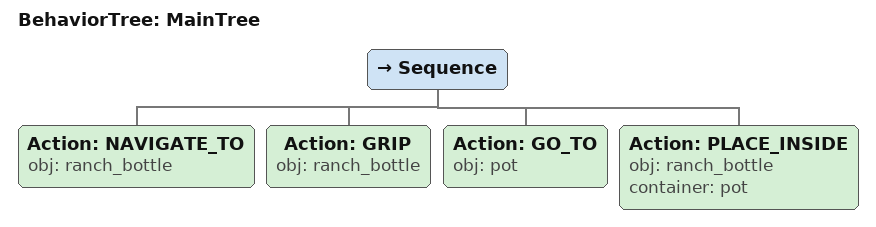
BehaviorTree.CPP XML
<root main_tree_to_execute="MainTree">
  <BehaviorTree ID="MainTree">
    <Sequence>
      <!-- Navigate to ranch_bottle -->
      <Action ID="NAVIGATE_TO" obj="ranch_bottle" />
      <!-- Grip ranch_bottle -->
      <Action ID="GRIP" obj="ranch_bottle" />
      <!-- Go to pot -->
      <Action ID="GO_TO" obj="pot" />
      <!-- Place ranch_bottle inside pot -->
      <Action ID="PLACE_INSIDE" obj="ranch_bottle" container="pot" />
    </Sequence>
  </BehaviorTree>
</root>
